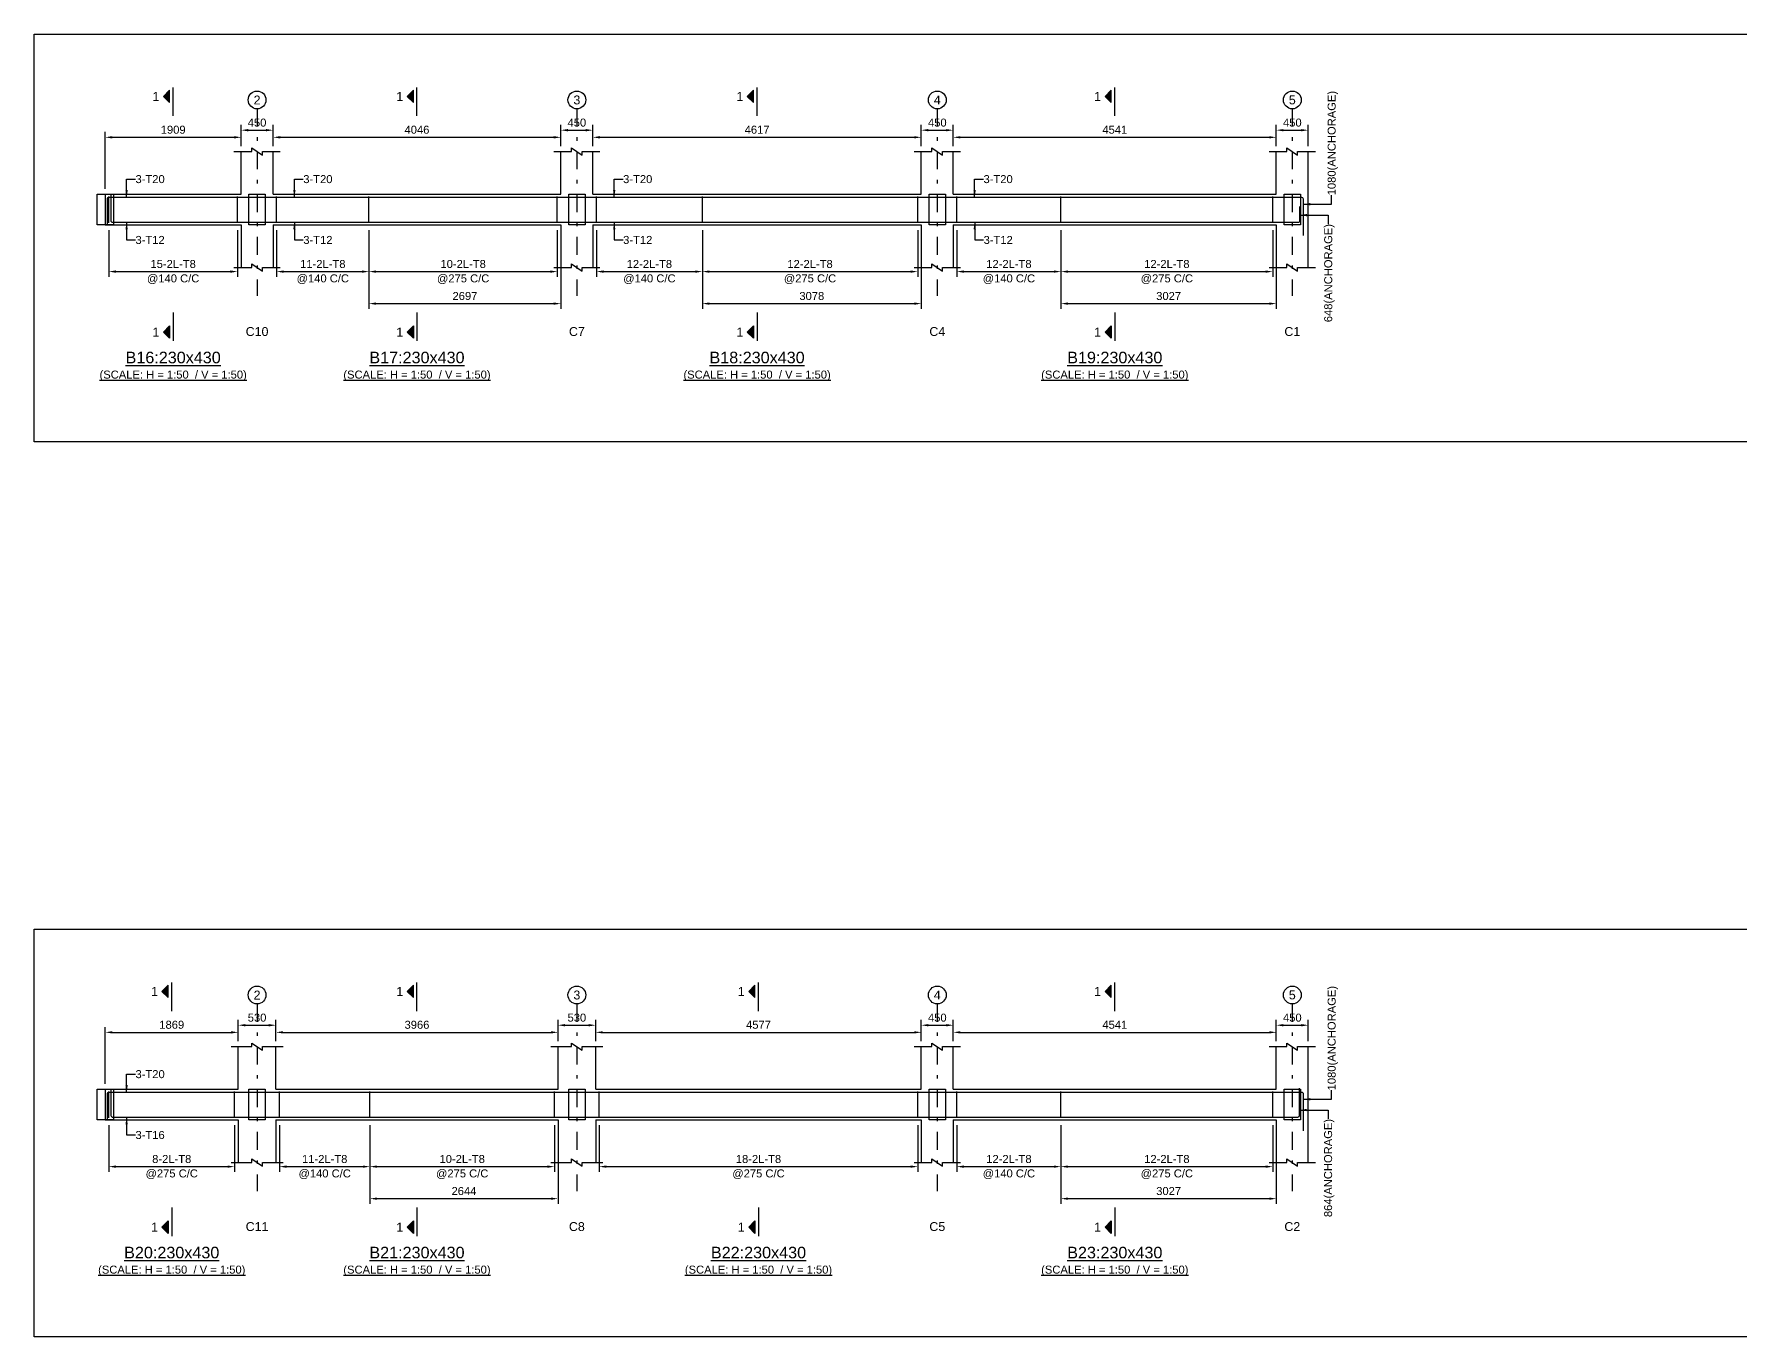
# Model space of a CAD drawing. Header units: inches. Extents: x -2000 to 93976, y -209440 to 3300.
# Drawn here: x -2000 to 45988, y -159120 to -122500 of the extents above; entities that cross this region are included whole.
import ezdxf
from ezdxf.enums import TextEntityAlignment as Align

# ---------------------------------------------------------------- set-up
doc = ezdxf.new("R2010")
doc.units = ezdxf.units.IN
doc.header["$LTSCALE"] = 1000
doc.header["$MEASUREMENT"] = 0
doc.linetypes.add('SCCenter', pattern=[1.2, 0.5, -0.3, 0.1, -0.3])
doc.linetypes.add('SCHidden', pattern=[0.2, 0.1, -0.1])
for name, color, linetype in [('Concrete Line', 2, 'Continuous'), ('Cut Line', 31, 'Continuous'), ('Dimension', 31, 'Continuous'), ('Grid', 8, 'Continuous'), ('Labels', 4, 'Continuous'), ('Labels_Support', 4, 'Continuous'), ('Link', 225, 'Continuous'), ('Reinforcement', 4, 'Continuous'), ('Schedule Border', 60, 'Continuous'), ('Section Mark', 5, 'Continuous'), ('Solid', 25, 'Continuous'), ('Text', 31, 'Continuous'), ('Text_Scale', 31, 'Continuous')]:
    doc.layers.add(name, color=color, linetype=linetype)
doc.styles.add('SC-SansSerif', font='SansSerif')
doc.styles.get("Standard").update_dxf_attribs({"font": 'txt.shx'})
doc.dimstyles.new('SCBBSDimStyl', dxfattribs={"dimtxt": 225, "dimasz": 200, "dimexe": 150, "dimexo": 150, "dimgap": 100, "dimtad": 1, "dimtoh": 1, "dimdec": 0, "dimzin": 0, "dimdsep": 46, "dimtxsty": 'SC-SansSerif', "dimcen": 0.09, "dimclrd": 8, "dimclre": 8, "dimclrt": 31, "dimadec": 0, "dimazin": 0, "dimtfac": 1, "dimtdec": 0, "dimtix": 1, "dimtofl": 0, "dimtmove": 0, "dimatfit": 3, "dimfxl": 1, "dimtolj": 1, "dimtzin": 0, "dimarcsym": 0})
doc.dimstyles.get("Standard").update_dxf_attribs({"dimtxt": 0.18, "dimasz": 200, "dimexe": 0.18, "dimexo": 0.0625, "dimgap": 0.09, "dimtad": 0, "dimtih": 1, "dimtoh": 1, "dimdec": 4, "dimzin": 0, "dimdsep": 46, "dimtxsty": 'Standard', "dimcen": 0.09, "dimadec": 0, "dimazin": 0, "dimtfac": 1, "dimtdec": 4, "dimtofl": 0, "dimtmove": 0, "dimatfit": 3, "dimfxl": 1, "dimtolj": 1, "dimtzin": 0, "dimarcsym": 0})

# ---------------------------------------------------------------- blocks, each defined once
blk = doc.blocks.new('*D95')
at = {"color": 8, "linetype": 'ByBlock', "lineweight": -2}
for p, q in [((100, -128010), (100, -129325)), ((3718, -128010), (3718, -129325)), ((300, -129175), (3518, -129175))]:
    blk.add_line(p, q, dxfattribs=at)
at = {"color": 8}
for points in [[(100, -129175), (300, -129142), (300, -129208)], [(3718, -129175), (3518, -129208), (3518, -129142)]]:
    blk.add_solid(points, dxfattribs=at)
at = {"layer": 'DEFPOINTS', "color": 31}
for p in [(100, -127860), (3718, -127860), (100, -129175)]:
    blk.add_point(p, dxfattribs=at)
at = {"color": 31, "char_height": 225, "attachment_point": 5, "style": 'SC-SansSerif'}
for s, insert in [('\\A1;15-2L-T8', (1909, -128962)), ('\\A1;@140 C/C', (1909, -129388))]:
    blk.add_mtext(s, dxfattribs=dict(at, insert=insert))
blk = doc.blocks.new('*D96')
at = {"color": 8, "linetype": 'ByBlock', "lineweight": -2}
for p, q in [((4818, -128010), (4818, -129325)), ((7415, -128010), (7415, -129325)), ((5018, -129175), (7215, -129175))]:
    blk.add_line(p, q, dxfattribs=at)
at = {"color": 8}
for points in [[(4818, -129175), (5018, -129142), (5018, -129208)], [(7415, -129175), (7215, -129208), (7215, -129142)]]:
    blk.add_solid(points, dxfattribs=at)
at = {"layer": 'DEFPOINTS', "color": 31}
for p in [(4818, -127860), (7415, -127860), (4818, -129175)]:
    blk.add_point(p, dxfattribs=at)
at = {"color": 31, "char_height": 225, "attachment_point": 5, "style": 'SC-SansSerif'}
for s, insert in [('\\A1;11-2L-T8', (6117, -128962)), ('\\A1;@140 C/C', (6117, -129388))]:
    blk.add_mtext(s, dxfattribs=dict(at, insert=insert))
blk = doc.blocks.new('*D97')
at = {"color": 8, "linetype": 'ByBlock', "lineweight": -2}
for p, q in [((7415, -128010), (7415, -129325)), ((12710, -128010), (12710, -129325)), ((7615, -129175), (12510, -129175))]:
    blk.add_line(p, q, dxfattribs=at)
at = {"color": 8}
for points in [[(7415, -129175), (7615, -129142), (7615, -129208)], [(12710, -129175), (12510, -129208), (12510, -129142)]]:
    blk.add_solid(points, dxfattribs=at)
at = {"layer": 'DEFPOINTS', "color": 31}
for p in [(7415, -127860), (12710, -127860), (7415, -129175)]:
    blk.add_point(p, dxfattribs=at)
at = {"color": 31, "char_height": 225, "attachment_point": 5, "style": 'SC-SansSerif'}
for s, insert in [('\\A1;10-2L-T8', (10063, -128962)), ('\\A1;@275 C/C', (10063, -129388))]:
    blk.add_mtext(s, dxfattribs=dict(at, insert=insert))
blk = doc.blocks.new('*D98')
at = {"color": 8, "linetype": 'ByBlock', "lineweight": -2}
for p, q in [((7415, -128010), (7415, -130225)), ((12810, -128010), (12810, -130225)), ((7615, -130075), (12610, -130075))]:
    blk.add_line(p, q, dxfattribs=at)
at = {"color": 8}
for points in [[(7415, -130075), (7615, -130042), (7615, -130108)], [(12810, -130075), (12610, -130108), (12610, -130042)]]:
    blk.add_solid(points, dxfattribs=at)
at = {"layer": 'DEFPOINTS', "color": 31}
for p in [(7415, -127860), (12810, -127860), (7415, -130075)]:
    blk.add_point(p, dxfattribs=at)
at = {"color": 31, "insert": (10113, -129862), "char_height": 225, "attachment_point": 5, "style": 'SC-SansSerif'}
blk.add_mtext('\\A1;2697', dxfattribs=at)
blk = doc.blocks.new('*D99')
at = {"color": 8, "linetype": 'ByBlock', "lineweight": -2}
for p, q in [((13810, -128010), (13810, -129325)), ((16788, -128010), (16788, -129325)), ((14010, -129175), (16588, -129175))]:
    blk.add_line(p, q, dxfattribs=at)
at = {"color": 8}
for points in [[(13810, -129175), (14010, -129142), (14010, -129208)], [(16788, -129175), (16588, -129208), (16588, -129142)]]:
    blk.add_solid(points, dxfattribs=at)
at = {"layer": 'DEFPOINTS', "color": 31}
for p in [(13810, -127860), (16788, -127860), (13810, -129175)]:
    blk.add_point(p, dxfattribs=at)
at = {"color": 31, "char_height": 225, "attachment_point": 5, "style": 'SC-SansSerif'}
for s, insert in [('\\A1;12-2L-T8', (15299, -128962)), ('\\A1;@140 C/C', (15299, -129388))]:
    blk.add_mtext(s, dxfattribs=dict(at, insert=insert))
blk = doc.blocks.new('*D100')
at = {"color": 8, "linetype": 'ByBlock', "lineweight": -2}
for p, q in [((16788, -128010), (16788, -129325)), ((22844, -128010), (22844, -129325)), ((16988, -129175), (22644, -129175))]:
    blk.add_line(p, q, dxfattribs=at)
at = {"color": 8}
for points in [[(16788, -129175), (16988, -129142), (16988, -129208)], [(22844, -129175), (22644, -129208), (22644, -129142)]]:
    blk.add_solid(points, dxfattribs=at)
at = {"layer": 'DEFPOINTS', "color": 31}
for p in [(16788, -127860), (22844, -127860), (16788, -129175)]:
    blk.add_point(p, dxfattribs=at)
at = {"color": 31, "char_height": 225, "attachment_point": 5, "style": 'SC-SansSerif'}
for s, insert in [('\\A1;12-2L-T8', (19816, -128962)), ('\\A1;@275 C/C', (19816, -129388))]:
    blk.add_mtext(s, dxfattribs=dict(at, insert=insert))
blk = doc.blocks.new('*D101')
at = {"color": 8, "linetype": 'ByBlock', "lineweight": -2}
for p, q in [((16788, -128010), (16788, -130225)), ((22944, -128010), (22944, -130225)), ((16988, -130075), (22744, -130075))]:
    blk.add_line(p, q, dxfattribs=at)
at = {"color": 8}
for points in [[(16788, -130075), (16988, -130042), (16988, -130108)], [(22944, -130075), (22744, -130108), (22744, -130042)]]:
    blk.add_solid(points, dxfattribs=at)
at = {"layer": 'DEFPOINTS', "color": 31}
for p in [(16788, -127860), (22944, -127860), (16788, -130075)]:
    blk.add_point(p, dxfattribs=at)
at = {"color": 31, "insert": (19866, -129862), "char_height": 225, "attachment_point": 5, "style": 'SC-SansSerif'}
blk.add_mtext('\\A1;3078', dxfattribs=at)
blk = doc.blocks.new('*D102')
at = {"color": 8, "linetype": 'ByBlock', "lineweight": -2}
for p, q in [((23944, -128010), (23944, -129325)), ((26871, -128010), (26871, -129325)), ((24144, -129175), (26671, -129175))]:
    blk.add_line(p, q, dxfattribs=at)
at = {"color": 8}
for points in [[(23944, -129175), (24144, -129142), (24144, -129208)], [(26871, -129175), (26671, -129208), (26671, -129142)]]:
    blk.add_solid(points, dxfattribs=at)
at = {"layer": 'DEFPOINTS', "color": 31}
for p in [(23944, -127860), (26871, -127860), (23944, -129175)]:
    blk.add_point(p, dxfattribs=at)
at = {"color": 31, "char_height": 225, "attachment_point": 5, "style": 'SC-SansSerif'}
for s, insert in [('\\A1;12-2L-T8', (25408, -128962)), ('\\A1;@140 C/C', (25408, -129388))]:
    blk.add_mtext(s, dxfattribs=dict(at, insert=insert))
blk = doc.blocks.new('*D103')
at = {"color": 8, "linetype": 'ByBlock', "lineweight": -2}
for p, q in [((26871, -128010), (26871, -129325)), ((32826, -128010), (32826, -129325)), ((27071, -129175), (32626, -129175))]:
    blk.add_line(p, q, dxfattribs=at)
at = {"color": 8}
for points in [[(26871, -129175), (27071, -129142), (27071, -129208)], [(32826, -129175), (32626, -129208), (32626, -129142)]]:
    blk.add_solid(points, dxfattribs=at)
at = {"layer": 'DEFPOINTS', "color": 31}
for p in [(26871, -127860), (32826, -127860), (26871, -129175)]:
    blk.add_point(p, dxfattribs=at)
at = {"color": 31, "char_height": 225, "attachment_point": 5, "style": 'SC-SansSerif'}
for s, insert in [('\\A1;12-2L-T8', (29849, -128962)), ('\\A1;@275 C/C', (29849, -129388))]:
    blk.add_mtext(s, dxfattribs=dict(at, insert=insert))
blk = doc.blocks.new('*D104')
at = {"color": 8, "linetype": 'ByBlock', "lineweight": -2}
for p, q in [((26871, -128010), (26871, -130225)), ((32926, -128010), (32926, -130225)), ((27071, -130075), (32726, -130075))]:
    blk.add_line(p, q, dxfattribs=at)
at = {"color": 8}
for points in [[(26871, -130075), (27071, -130042), (27071, -130108)], [(32926, -130075), (32726, -130108), (32726, -130042)]]:
    blk.add_solid(points, dxfattribs=at)
at = {"layer": 'DEFPOINTS', "color": 31}
for p in [(26871, -127860), (32926, -127860), (26871, -130075)]:
    blk.add_point(p, dxfattribs=at)
at = {"color": 31, "insert": (29899, -129862), "char_height": 225, "attachment_point": 5, "style": 'SC-SansSerif'}
blk.add_mtext('\\A1;3027', dxfattribs=at)
blk = doc.blocks.new('*D113')
at = {"color": 8, "linetype": 'ByBlock', "lineweight": -2}
for p, q in [((0, -126850), (0, -125250)), ((200, -125400), (3618, -125400)), ((3818, -125650), (3818, -125250))]:
    blk.add_line(p, q, dxfattribs=at)
at = {"color": 8}
for points in [[(0, -125400), (200, -125367), (200, -125433)], [(3818, -125400), (3618, -125433), (3618, -125367)]]:
    blk.add_solid(points, dxfattribs=at)
at = {"layer": 'DEFPOINTS', "color": 31}
for p in [(0, -125400), (3818, -125800), (0, -127000)]:
    blk.add_point(p, dxfattribs=at)
at = {"color": 31, "insert": (1909, -125188), "char_height": 225, "attachment_point": 5, "style": 'SC-SansSerif'}
blk.add_mtext('\\A1;1909', dxfattribs=at)
blk = doc.blocks.new('*D114')
at = {"color": 8, "linetype": 'ByBlock', "lineweight": -2}
for p, q in [((4718, -125650), (4718, -125250)), ((4918, -125400), (12610, -125400)), ((12810, -125650), (12810, -125250))]:
    blk.add_line(p, q, dxfattribs=at)
at = {"color": 8}
for points in [[(4718, -125400), (4918, -125367), (4918, -125433)], [(12810, -125400), (12610, -125433), (12610, -125367)]]:
    blk.add_solid(points, dxfattribs=at)
at = {"layer": 'DEFPOINTS', "color": 31}
for p in [(4718, -125400), (4718, -125800), (12810, -125800)]:
    blk.add_point(p, dxfattribs=at)
at = {"color": 31, "insert": (8764, -125188), "char_height": 225, "attachment_point": 5, "style": 'SC-SansSerif'}
blk.add_mtext('\\A1;4046', dxfattribs=at)
blk = doc.blocks.new('*D115')
at = {"color": 8, "linetype": 'ByBlock', "lineweight": -2}
for p, q in [((13710, -125650), (13710, -125250)), ((13910, -125400), (22744, -125400)), ((22944, -125650), (22944, -125250))]:
    blk.add_line(p, q, dxfattribs=at)
at = {"color": 8}
for points in [[(13710, -125400), (13910, -125367), (13910, -125433)], [(22944, -125400), (22744, -125433), (22744, -125367)]]:
    blk.add_solid(points, dxfattribs=at)
at = {"layer": 'DEFPOINTS', "color": 31}
for p in [(13710, -125400), (13710, -125800), (22944, -125800)]:
    blk.add_point(p, dxfattribs=at)
at = {"color": 31, "insert": (18327, -125188), "char_height": 225, "attachment_point": 5, "style": 'SC-SansSerif'}
blk.add_mtext('\\A1;4617', dxfattribs=at)
blk = doc.blocks.new('*D116')
at = {"color": 8, "linetype": 'ByBlock', "lineweight": -2}
for p, q in [((23844, -125650), (23844, -125250)), ((24044, -125400), (32726, -125400)), ((32926, -125650), (32926, -125250))]:
    blk.add_line(p, q, dxfattribs=at)
at = {"color": 8}
for points in [[(23844, -125400), (24044, -125367), (24044, -125433)], [(32926, -125400), (32726, -125433), (32726, -125367)]]:
    blk.add_solid(points, dxfattribs=at)
at = {"layer": 'DEFPOINTS', "color": 31}
for p in [(23844, -125400), (23844, -125800), (32926, -125800)]:
    blk.add_point(p, dxfattribs=at)
at = {"color": 31, "insert": (28385, -125188), "char_height": 225, "attachment_point": 5, "style": 'SC-SansSerif'}
blk.add_mtext('\\A1;4541', dxfattribs=at)
blk = doc.blocks.new('*D117')
at = {"color": 8, "linetype": 'ByBlock', "lineweight": -2}
for p, q in [((3818, -125650), (3818, -125050)), ((4018, -125200), (4518, -125200)), ((4718, -125650), (4718, -125050))]:
    blk.add_line(p, q, dxfattribs=at)
at = {"color": 8}
for points in [[(3818, -125200), (4018, -125167), (4018, -125233)], [(4718, -125200), (4518, -125233), (4518, -125167)]]:
    blk.add_solid(points, dxfattribs=at)
at = {"layer": 'DEFPOINTS', "color": 31}
for p in [(3818, -125200), (3818, -125800), (4718, -125800)]:
    blk.add_point(p, dxfattribs=at)
at = {"color": 31, "insert": (4268, -124988), "char_height": 225, "attachment_point": 5, "style": 'SC-SansSerif'}
blk.add_mtext('\\A1;450', dxfattribs=at)
blk = doc.blocks.new('*D118')
at = {"color": 8, "linetype": 'ByBlock', "lineweight": -2}
for p, q in [((12810, -125650), (12810, -125050)), ((13010, -125200), (13510, -125200)), ((13710, -125650), (13710, -125050))]:
    blk.add_line(p, q, dxfattribs=at)
at = {"color": 8}
for points in [[(12810, -125200), (13010, -125167), (13010, -125233)], [(13710, -125200), (13510, -125233), (13510, -125167)]]:
    blk.add_solid(points, dxfattribs=at)
at = {"layer": 'DEFPOINTS', "color": 31}
for p in [(12810, -125200), (12810, -125800), (13710, -125800)]:
    blk.add_point(p, dxfattribs=at)
at = {"color": 31, "insert": (13260, -124988), "char_height": 225, "attachment_point": 5, "style": 'SC-SansSerif'}
blk.add_mtext('\\A1;450', dxfattribs=at)
blk = doc.blocks.new('*D119')
at = {"color": 8, "linetype": 'ByBlock', "lineweight": -2}
for p, q in [((22944, -125650), (22944, -125050)), ((23144, -125200), (23644, -125200)), ((23844, -125650), (23844, -125050))]:
    blk.add_line(p, q, dxfattribs=at)
at = {"color": 8}
for points in [[(22944, -125200), (23144, -125167), (23144, -125233)], [(23844, -125200), (23644, -125233), (23644, -125167)]]:
    blk.add_solid(points, dxfattribs=at)
at = {"layer": 'DEFPOINTS', "color": 31}
for p in [(22944, -125200), (22944, -125800), (23844, -125800)]:
    blk.add_point(p, dxfattribs=at)
at = {"color": 31, "insert": (23394, -124988), "char_height": 225, "attachment_point": 5, "style": 'SC-SansSerif'}
blk.add_mtext('\\A1;450', dxfattribs=at)
blk = doc.blocks.new('*D120')
at = {"color": 8, "linetype": 'ByBlock', "lineweight": -2}
for p, q in [((32926, -125650), (32926, -125050)), ((33126, -125200), (33626, -125200)), ((33826, -125650), (33826, -125050))]:
    blk.add_line(p, q, dxfattribs=at)
at = {"color": 8}
for points in [[(32926, -125200), (33126, -125167), (33126, -125233)], [(33826, -125200), (33626, -125233), (33626, -125167)]]:
    blk.add_solid(points, dxfattribs=at)
at = {"layer": 'DEFPOINTS', "color": 31}
for p in [(32926, -125200), (32926, -125800), (33826, -125800)]:
    blk.add_point(p, dxfattribs=at)
at = {"color": 31, "insert": (33376, -124988), "char_height": 225, "attachment_point": 5, "style": 'SC-SansSerif'}
blk.add_mtext('\\A1;450', dxfattribs=at)
blk = doc.blocks.new('*D121')
at = {"color": 8, "linetype": 'ByBlock', "lineweight": -2}
for p, q in [((100, -153170), (100, -154485)), ((3638, -153170), (3638, -154485)), ((300, -154335), (3438, -154335))]:
    blk.add_line(p, q, dxfattribs=at)
at = {"color": 8}
for points in [[(100, -154335), (300, -154302), (300, -154368)], [(3638, -154335), (3438, -154368), (3438, -154302)]]:
    blk.add_solid(points, dxfattribs=at)
at = {"layer": 'DEFPOINTS', "color": 31}
for p in [(100, -153020), (3638, -153020), (100, -154335)]:
    blk.add_point(p, dxfattribs=at)
at = {"color": 31, "char_height": 225, "attachment_point": 5, "style": 'SC-SansSerif'}
for s, insert in [('\\A1;8-2L-T8', (1869, -154122)), ('\\A1;@275 C/C', (1869, -154548))]:
    blk.add_mtext(s, dxfattribs=dict(at, insert=insert))
blk = doc.blocks.new('*D122')
at = {"color": 8, "linetype": 'ByBlock', "lineweight": -2}
for p, q in [((4898, -153170), (4898, -154485)), ((7442, -153170), (7442, -154485)), ((5098, -154335), (7242, -154335))]:
    blk.add_line(p, q, dxfattribs=at)
at = {"color": 8}
for points in [[(4898, -154335), (5098, -154302), (5098, -154368)], [(7442, -154335), (7242, -154368), (7242, -154302)]]:
    blk.add_solid(points, dxfattribs=at)
at = {"layer": 'DEFPOINTS', "color": 31}
for p in [(4898, -153020), (7442, -153020), (4898, -154335)]:
    blk.add_point(p, dxfattribs=at)
at = {"color": 31, "char_height": 225, "attachment_point": 5, "style": 'SC-SansSerif'}
for s, insert in [('\\A1;11-2L-T8', (6170, -154122)), ('\\A1;@140 C/C', (6170, -154548))]:
    blk.add_mtext(s, dxfattribs=dict(at, insert=insert))
blk = doc.blocks.new('*D123')
at = {"color": 8, "linetype": 'ByBlock', "lineweight": -2}
for p, q in [((7442, -153170), (7442, -154485)), ((12630, -153170), (12630, -154485)), ((7642, -154335), (12430, -154335))]:
    blk.add_line(p, q, dxfattribs=at)
at = {"color": 8}
for points in [[(7442, -154335), (7642, -154302), (7642, -154368)], [(12630, -154335), (12430, -154368), (12430, -154302)]]:
    blk.add_solid(points, dxfattribs=at)
at = {"layer": 'DEFPOINTS', "color": 31}
for p in [(7442, -153020), (12630, -153020), (7442, -154335)]:
    blk.add_point(p, dxfattribs=at)
at = {"color": 31, "char_height": 225, "attachment_point": 5, "style": 'SC-SansSerif'}
for s, insert in [('\\A1;10-2L-T8', (10036, -154122)), ('\\A1;@275 C/C', (10036, -154548))]:
    blk.add_mtext(s, dxfattribs=dict(at, insert=insert))
blk = doc.blocks.new('*D124')
at = {"color": 8, "linetype": 'ByBlock', "lineweight": -2}
for p, q in [((7442, -153170), (7442, -155385)), ((12730, -153170), (12730, -155385)), ((7642, -155235), (12530, -155235))]:
    blk.add_line(p, q, dxfattribs=at)
at = {"color": 8}
for points in [[(7442, -155235), (7642, -155202), (7642, -155268)], [(12730, -155235), (12530, -155268), (12530, -155202)]]:
    blk.add_solid(points, dxfattribs=at)
at = {"layer": 'DEFPOINTS', "color": 31}
for p in [(7442, -153020), (12730, -153020), (7442, -155235)]:
    blk.add_point(p, dxfattribs=at)
at = {"color": 31, "insert": (10086, -155022), "char_height": 225, "attachment_point": 5, "style": 'SC-SansSerif'}
blk.add_mtext('\\A1;2644', dxfattribs=at)
blk = doc.blocks.new('*D125')
at = {"color": 8, "linetype": 'ByBlock', "lineweight": -2}
for p, q in [((13890, -153170), (13890, -154485)), ((22844, -153170), (22844, -154485)), ((14090, -154335), (22644, -154335))]:
    blk.add_line(p, q, dxfattribs=at)
at = {"color": 8}
for points in [[(13890, -154335), (14090, -154302), (14090, -154368)], [(22844, -154335), (22644, -154368), (22644, -154302)]]:
    blk.add_solid(points, dxfattribs=at)
at = {"layer": 'DEFPOINTS', "color": 31}
for p in [(13890, -153020), (22844, -153020), (13890, -154335)]:
    blk.add_point(p, dxfattribs=at)
at = {"color": 31, "char_height": 225, "attachment_point": 5, "style": 'SC-SansSerif'}
for s, insert in [('\\A1;18-2L-T8', (18367, -154122)), ('\\A1;@275 C/C', (18367, -154548))]:
    blk.add_mtext(s, dxfattribs=dict(at, insert=insert))
blk = doc.blocks.new('*D126')
at = {"color": 8, "linetype": 'ByBlock', "lineweight": -2}
for p, q in [((23944, -153170), (23944, -154485)), ((26871, -153170), (26871, -154485)), ((24144, -154335), (26671, -154335))]:
    blk.add_line(p, q, dxfattribs=at)
at = {"color": 8}
for points in [[(23944, -154335), (24144, -154302), (24144, -154368)], [(26871, -154335), (26671, -154368), (26671, -154302)]]:
    blk.add_solid(points, dxfattribs=at)
at = {"layer": 'DEFPOINTS', "color": 31}
for p in [(23944, -153020), (26871, -153020), (23944, -154335)]:
    blk.add_point(p, dxfattribs=at)
at = {"color": 31, "char_height": 225, "attachment_point": 5, "style": 'SC-SansSerif'}
for s, insert in [('\\A1;12-2L-T8', (25408, -154122)), ('\\A1;@140 C/C', (25408, -154548))]:
    blk.add_mtext(s, dxfattribs=dict(at, insert=insert))
blk = doc.blocks.new('*D127')
at = {"color": 8, "linetype": 'ByBlock', "lineweight": -2}
for p, q in [((26871, -153170), (26871, -154485)), ((32826, -153170), (32826, -154485)), ((27071, -154335), (32626, -154335))]:
    blk.add_line(p, q, dxfattribs=at)
at = {"color": 8}
for points in [[(26871, -154335), (27071, -154302), (27071, -154368)], [(32826, -154335), (32626, -154368), (32626, -154302)]]:
    blk.add_solid(points, dxfattribs=at)
at = {"layer": 'DEFPOINTS', "color": 31}
for p in [(26871, -153020), (32826, -153020), (26871, -154335)]:
    blk.add_point(p, dxfattribs=at)
at = {"color": 31, "char_height": 225, "attachment_point": 5, "style": 'SC-SansSerif'}
for s, insert in [('\\A1;12-2L-T8', (29849, -154122)), ('\\A1;@275 C/C', (29849, -154548))]:
    blk.add_mtext(s, dxfattribs=dict(at, insert=insert))
blk = doc.blocks.new('*D128')
at = {"color": 8, "linetype": 'ByBlock', "lineweight": -2}
for p, q in [((26871, -153170), (26871, -155385)), ((32926, -153170), (32926, -155385)), ((27071, -155235), (32726, -155235))]:
    blk.add_line(p, q, dxfattribs=at)
at = {"color": 8}
for points in [[(26871, -155235), (27071, -155202), (27071, -155268)], [(32926, -155235), (32726, -155268), (32726, -155202)]]:
    blk.add_solid(points, dxfattribs=at)
at = {"layer": 'DEFPOINTS', "color": 31}
for p in [(26871, -153020), (32926, -153020), (26871, -155235)]:
    blk.add_point(p, dxfattribs=at)
at = {"color": 31, "insert": (29899, -155022), "char_height": 225, "attachment_point": 5, "style": 'SC-SansSerif'}
blk.add_mtext('\\A1;3027', dxfattribs=at)
blk = doc.blocks.new('*D137')
at = {"color": 8, "linetype": 'ByBlock', "lineweight": -2}
for p, q in [((0, -152010), (0, -150410)), ((200, -150560), (3538, -150560)), ((3738, -150810), (3738, -150410))]:
    blk.add_line(p, q, dxfattribs=at)
at = {"color": 8}
for points in [[(0, -150560), (200, -150527), (200, -150593)], [(3738, -150560), (3538, -150593), (3538, -150527)]]:
    blk.add_solid(points, dxfattribs=at)
at = {"layer": 'DEFPOINTS', "color": 31}
for p in [(0, -150560), (3738, -150960), (0, -152160)]:
    blk.add_point(p, dxfattribs=at)
at = {"color": 31, "insert": (1869, -150348), "char_height": 225, "attachment_point": 5, "style": 'SC-SansSerif'}
blk.add_mtext('\\A1;1869', dxfattribs=at)
blk = doc.blocks.new('*D138')
at = {"color": 8, "linetype": 'ByBlock', "lineweight": -2}
for p, q in [((4798, -150810), (4798, -150410)), ((4998, -150560), (12530, -150560)), ((12730, -150810), (12730, -150410))]:
    blk.add_line(p, q, dxfattribs=at)
at = {"color": 8}
for points in [[(4798, -150560), (4998, -150527), (4998, -150593)], [(12730, -150560), (12530, -150593), (12530, -150527)]]:
    blk.add_solid(points, dxfattribs=at)
at = {"layer": 'DEFPOINTS', "color": 31}
for p in [(4798, -150560), (4798, -150960), (12730, -150960)]:
    blk.add_point(p, dxfattribs=at)
at = {"color": 31, "insert": (8764, -150348), "char_height": 225, "attachment_point": 5, "style": 'SC-SansSerif'}
blk.add_mtext('\\A1;3966', dxfattribs=at)
blk = doc.blocks.new('*D139')
at = {"color": 8, "linetype": 'ByBlock', "lineweight": -2}
for p, q in [((13790, -150810), (13790, -150410)), ((13990, -150560), (22744, -150560)), ((22944, -150810), (22944, -150410))]:
    blk.add_line(p, q, dxfattribs=at)
at = {"color": 8}
for points in [[(13790, -150560), (13990, -150527), (13990, -150593)], [(22944, -150560), (22744, -150593), (22744, -150527)]]:
    blk.add_solid(points, dxfattribs=at)
at = {"layer": 'DEFPOINTS', "color": 31}
for p in [(13790, -150560), (13790, -150960), (22944, -150960)]:
    blk.add_point(p, dxfattribs=at)
at = {"color": 31, "insert": (18367, -150348), "char_height": 225, "attachment_point": 5, "style": 'SC-SansSerif'}
blk.add_mtext('\\A1;4577', dxfattribs=at)
blk = doc.blocks.new('*D140')
at = {"color": 8, "linetype": 'ByBlock', "lineweight": -2}
for p, q in [((23844, -150810), (23844, -150410)), ((24044, -150560), (32726, -150560)), ((32926, -150810), (32926, -150410))]:
    blk.add_line(p, q, dxfattribs=at)
at = {"color": 8}
for points in [[(23844, -150560), (24044, -150527), (24044, -150593)], [(32926, -150560), (32726, -150593), (32726, -150527)]]:
    blk.add_solid(points, dxfattribs=at)
at = {"layer": 'DEFPOINTS', "color": 31}
for p in [(23844, -150560), (23844, -150960), (32926, -150960)]:
    blk.add_point(p, dxfattribs=at)
at = {"color": 31, "insert": (28385, -150348), "char_height": 225, "attachment_point": 5, "style": 'SC-SansSerif'}
blk.add_mtext('\\A1;4541', dxfattribs=at)
blk = doc.blocks.new('*D141')
at = {"color": 8, "linetype": 'ByBlock', "lineweight": -2}
for p, q in [((3738, -150810), (3738, -150210)), ((3938, -150360), (4598, -150360)), ((4798, -150810), (4798, -150210))]:
    blk.add_line(p, q, dxfattribs=at)
at = {"color": 8}
for points in [[(3738, -150360), (3938, -150327), (3938, -150393)], [(4798, -150360), (4598, -150393), (4598, -150327)]]:
    blk.add_solid(points, dxfattribs=at)
at = {"layer": 'DEFPOINTS', "color": 31}
for p in [(3738, -150360), (3738, -150960), (4798, -150960)]:
    blk.add_point(p, dxfattribs=at)
at = {"color": 31, "insert": (4268, -150148), "char_height": 225, "attachment_point": 5, "style": 'SC-SansSerif'}
blk.add_mtext('\\A1;530', dxfattribs=at)
blk = doc.blocks.new('*D142')
at = {"color": 8, "linetype": 'ByBlock', "lineweight": -2}
for p, q in [((12730, -150810), (12730, -150210)), ((12930, -150360), (13590, -150360)), ((13790, -150810), (13790, -150210))]:
    blk.add_line(p, q, dxfattribs=at)
at = {"color": 8}
for points in [[(12730, -150360), (12930, -150327), (12930, -150393)], [(13790, -150360), (13590, -150393), (13590, -150327)]]:
    blk.add_solid(points, dxfattribs=at)
at = {"layer": 'DEFPOINTS', "color": 31}
for p in [(12730, -150360), (12730, -150960), (13790, -150960)]:
    blk.add_point(p, dxfattribs=at)
at = {"color": 31, "insert": (13260, -150148), "char_height": 225, "attachment_point": 5, "style": 'SC-SansSerif'}
blk.add_mtext('\\A1;530', dxfattribs=at)
blk = doc.blocks.new('*D143')
at = {"color": 8, "linetype": 'ByBlock', "lineweight": -2}
for p, q in [((22944, -150810), (22944, -150210)), ((23144, -150360), (23644, -150360)), ((23844, -150810), (23844, -150210))]:
    blk.add_line(p, q, dxfattribs=at)
at = {"color": 8}
for points in [[(22944, -150360), (23144, -150327), (23144, -150393)], [(23844, -150360), (23644, -150393), (23644, -150327)]]:
    blk.add_solid(points, dxfattribs=at)
at = {"layer": 'DEFPOINTS', "color": 31}
for p in [(22944, -150360), (22944, -150960), (23844, -150960)]:
    blk.add_point(p, dxfattribs=at)
at = {"color": 31, "insert": (23394, -150148), "char_height": 225, "attachment_point": 5, "style": 'SC-SansSerif'}
blk.add_mtext('\\A1;450', dxfattribs=at)
blk = doc.blocks.new('*D144')
at = {"color": 8, "linetype": 'ByBlock', "lineweight": -2}
for p, q in [((32926, -150810), (32926, -150210)), ((33126, -150360), (33626, -150360)), ((33826, -150810), (33826, -150210))]:
    blk.add_line(p, q, dxfattribs=at)
at = {"color": 8}
for points in [[(32926, -150360), (33126, -150327), (33126, -150393)], [(33826, -150360), (33626, -150393), (33626, -150327)]]:
    blk.add_solid(points, dxfattribs=at)
at = {"layer": 'DEFPOINTS', "color": 31}
for p in [(32926, -150360), (32926, -150960), (33826, -150960)]:
    blk.add_point(p, dxfattribs=at)
at = {"color": 31, "insert": (33376, -150148), "char_height": 225, "attachment_point": 5, "style": 'SC-SansSerif'}
blk.add_mtext('\\A1;450', dxfattribs=at)

msp = doc.modelspace()

# ---------------------------------------------------------------- hatches: boundary and pattern name
at = {"layer": 'Solid'}
for points in [[(1809, -124075), (1634, -124250), (1809, -124425), (1809, -124075)], [(8664.5, -124075), (8489.5, -124250), (8664.5, -124425), (8664.5, -124075)], [(18227.5, -124075), (18052.5, -124250), (18227.5, -124425), (18227.5, -124075)], [(28285.5, -124075), (28110.5, -124250), (28285.5, -124425), (28285.5, -124075)], [(1809, -131050), (1634, -130875), (1809, -130700), (1809, -131050)], [(8664.5, -131050), (8489.5, -130875), (8664.5, -130700), (8664.5, -131050)], [(18227.5, -131050), (18052.5, -130875), (18227.5, -130700), (18227.5, -131050)], [(28285.5, -131050), (28110.5, -130875), (28285.5, -130700), (28285.5, -131050)], [(1769, -149235), (1594, -149410), (1769, -149585), (1769, -149235)], [(8664.5, -149235), (8489.5, -149410), (8664.5, -149585), (8664.5, -149235)], [(18267, -149235), (18092, -149410), (18267, -149585), (18267, -149235)], [(28285, -149235), (28110, -149410), (28285, -149585), (28285, -149235)], [(1769, -156210), (1594, -156035), (1769, -155860), (1769, -156210)], [(8664.5, -156210), (8489.5, -156035), (8664.5, -155860), (8664.5, -156210)], [(18267, -156210), (18092, -156035), (18267, -155860), (18267, -156210)], [(28285, -156210), (28110, -156035), (28285, -155860), (28285, -156210)]]:
    msp.add_hatch(color=256, dxfattribs=at).paths.add_polyline_path(points, flags=0)

# ---------------------------------------------------------------- linework, layer by layer
at = {"layer": 'Concrete Line'}
for p, q in [((3818, -127000), (3818, -125800)), ((4718, -127000), (4718, -125800)), ((12810, -127000), (12810, -125800)), ((13710, -127000), (13710, -125800)), ((22944, -127000), (22944, -125800)), ((23844, -127000), (23844, -125800)), ((32926, -127000), (32926, -125800)), ((33826, -129060), (33826, -125800)), ((0, -127000), (0, -127860)), ((3818, -127860), (3818, -129060)), ((4718, -127860), (4718, -129060)), ((12810, -127860), (12810, -129060)), ((13710, -127860), (13710, -129060)), ((22944, -127860), (22944, -129060)), ((23844, -127860), (23844, -129060)), ((32926, -127860), (32926, -129060)), ((3738, -152160), (3738, -150960)), ((4798, -152160), (4798, -150960)), ((12730, -152160), (12730, -150960)), ((13790, -152160), (13790, -150960)), ((22944, -152160), (22944, -150960)), ((23844, -152160), (23844, -150960)), ((32926, -152160), (32926, -150960)), ((33826, -154220), (33826, -150960)), ((0, -152160), (0, -153020)), ((3738, -153020), (3738, -154220)), ((4798, -153020), (4798, -154220)), ((12730, -153020), (12730, -154220)), ((13790, -153020), (13790, -154220)), ((22944, -153020), (22944, -154220)), ((23844, -153020), (23844, -154220)), ((32926, -153020), (32926, -154220))]:
    msp.add_line(p, q, dxfattribs=at)
for points in [[(-230, -127000), (230, -127000), (230, -127000), (230, -127860), (230, -127860), (-230, -127860), (-230, -127860), (-230, -127000)], [(4038, -127000), (4498, -127000), (4498, -127000), (4498, -127860), (4498, -127860), (4038, -127860), (4038, -127860), (4038, -127000)], [(13030, -127000), (13490, -127000), (13490, -127000), (13490, -127860), (13490, -127860), (13030, -127860), (13030, -127860), (13030, -127000)], [(23164, -127000), (23624, -127000), (23624, -127000), (23624, -127860), (23624, -127860), (23164, -127860), (23164, -127860), (23164, -127000)], [(33146, -127000), (33606, -127000), (33606, -127000), (33606, -127860), (33606, -127860), (33146, -127860), (33146, -127860), (33146, -127000)], [(-230, -152160), (230, -152160), (230, -152160), (230, -153020), (230, -153020), (-230, -153020), (-230, -153020), (-230, -152160)], [(4038, -152160), (4498, -152160), (4498, -152160), (4498, -153020), (4498, -153020), (4038, -153020), (4038, -153020), (4038, -152160)], [(13030, -152160), (13490, -152160), (13490, -152160), (13490, -153020), (13490, -153020), (13030, -153020), (13030, -153020), (13030, -152160)], [(23164, -152160), (23624, -152160), (23624, -152160), (23624, -153020), (23624, -153020), (23164, -153020), (23164, -153020), (23164, -152160)], [(33146, -152160), (33606, -152160), (33606, -152160), (33606, -153020), (33606, -153020), (33146, -153020), (33146, -153020), (33146, -152160)]]:
    msp.add_lwpolyline(points, close=True, dxfattribs=at)
for points in [[(0, -127000), (3818, -127000)], [(4718, -127000), (12810, -127000)], [(13710, -127000), (22944, -127000)], [(23844, -127000), (32926, -127000)], [(0, -127860), (3818, -127860)], [(4718, -127860), (12810, -127860)], [(13710, -127860), (22944, -127860)], [(23844, -127860), (32926, -127860)], [(0, -152160), (3738, -152160)], [(4798, -152160), (12730, -152160)], [(13790, -152160), (22944, -152160)], [(23844, -152160), (32926, -152160)], [(0, -153020), (3738, -153020)], [(4798, -153020), (12730, -153020)], [(13790, -153020), (22944, -153020)], [(23844, -153020), (32926, -153020)]]:
    msp.add_lwpolyline(points, dxfattribs=at)
at = {"layer": 'Concrete Line', "linetype": 'SCHidden'}
for points in [[(-230, -152160), (230, -152160), (230, -152160), (230, -153020), (230, -153020), (-230, -153020), (-230, -153020), (-230, -152160)], [(4038, -152160), (4498, -152160), (4498, -152160), (4498, -153020), (4498, -153020), (4038, -153020), (4038, -153020), (4038, -152160)], [(13030, -152160), (13490, -152160), (13490, -152160), (13490, -153020), (13490, -153020), (13030, -153020), (13030, -153020), (13030, -152160)], [(23164, -152160), (23624, -152160), (23624, -152160), (23624, -153020), (23624, -153020), (23164, -153020), (23164, -153020), (23164, -152160)], [(33146, -152160), (33606, -152160), (33606, -152160), (33606, -153020), (33606, -153020), (33146, -153020), (33146, -153020), (33146, -152160)]]:
    msp.add_lwpolyline(points, close=True, dxfattribs=at)
at = {"layer": 'Cut Line'}
for points in [[(3618, -125800), (4118, -125800), (4118, -125700), (4418, -125900), (4418, -125800), (4918, -125800)], [(12610, -125800), (13110, -125800), (13110, -125700), (13410, -125900), (13410, -125800), (13910, -125800)], [(22744, -125800), (23244, -125800), (23244, -125700), (23544, -125900), (23544, -125800), (24044, -125800)], [(32726, -125800), (33226, -125800), (33226, -125700), (33526, -125900), (33526, -125800), (34026, -125800)], [(3618, -129060), (4118, -129060), (4118, -128960), (4418, -129160), (4418, -129060), (4918, -129060)], [(12610, -129060), (13110, -129060), (13110, -128960), (13410, -129160), (13410, -129060), (13910, -129060)], [(22744, -129060), (23244, -129060), (23244, -128960), (23544, -129160), (23544, -129060), (24044, -129060)], [(32726, -129060), (33226, -129060), (33226, -128960), (33526, -129160), (33526, -129060), (34026, -129060)], [(3538, -150960), (4118, -150960), (4118, -150860), (4418, -151060), (4418, -150960), (4998, -150960)], [(12530, -150960), (13110, -150960), (13110, -150860), (13410, -151060), (13410, -150960), (13990, -150960)], [(22744, -150960), (23244, -150960), (23244, -150860), (23544, -151060), (23544, -150960), (24044, -150960)], [(32726, -150960), (33226, -150960), (33226, -150860), (33526, -151060), (33526, -150960), (34026, -150960)], [(3538, -154220), (4118, -154220), (4118, -154120), (4418, -154320), (4418, -154220), (4998, -154220)], [(12530, -154220), (13110, -154220), (13110, -154120), (13410, -154320), (13410, -154220), (13990, -154220)], [(22744, -154220), (23244, -154220), (23244, -154120), (23544, -154320), (23544, -154220), (24044, -154220)], [(32726, -154220), (33226, -154220), (33226, -154120), (33526, -154320), (33526, -154220), (34026, -154220)]]:
    msp.add_lwpolyline(points, dxfattribs=at)
at = {"layer": 'Grid', "linetype": 'SCCenter'}
for p, q in [((4268, -124600), (4268, -129860)), ((13260, -124600), (13260, -129860)), ((23394, -124600), (23394, -129860)), ((33376, -124600), (33376, -129860)), ((4268, -149760), (4268, -155020)), ((13260, -149760), (13260, -155020)), ((23394, -149760), (23394, -155020)), ((33376, -149760), (33376, -155020))]:
    msp.add_line(p, q, dxfattribs=at)
at = {"layer": 'Grid'}
for centre in [(4268, -124350), (13260, -124350), (23394, -124350), (33376, -124350), (4268, -149510), (13260, -149510), (23394, -149510), (33376, -149510)]:
    msp.add_circle(centre, 250, dxfattribs=at)
at = {"layer": 'Link'}
for p, q in [((100, -127800), (100, -127060)), ((3718, -127800), (3718, -127060)), ((4818, -127800), (4818, -127060)), ((7415.3, -127800), (7415.3, -127060)), ((12710, -127800), (12710, -127060)), ((13810, -127800), (13810, -127060)), ((16788, -127800), (16788, -127060)), ((22844, -127800), (22844, -127060)), ((23944, -127800), (23944, -127060)), ((26871.3, -127800), (26871.3, -127060)), ((32826, -127800), (32826, -127060)), ((100, -152960), (100, -152220)), ((3638, -152960), (3638, -152220)), ((4898, -152960), (4898, -152220)), ((7442, -152960), (7442, -152220)), ((12630, -152960), (12630, -152220)), ((13890, -152960), (13890, -152220)), ((22844, -152960), (22844, -152220)), ((23944, -152960), (23944, -152220)), ((26871.3, -152960), (26871.3, -152220)), ((32826, -152960), (32826, -152220))]:
    msp.add_line(p, q, dxfattribs=at)
at = {"layer": 'Reinforcement'}
for points in [[(60, -127830), (60, -127130, -0.4142136), (110, -127080), (33631, -127080, -0.4142135), (33681, -127130), (33681, -128164)], [(156, -127030), (156, -127738, 0.4142136), (206, -127788), (33538.3, -127788, 0.4142138), (33588.3, -127738), (33588.3, -127344)], [(60, -152990), (60, -152290, -0.4142136), (110, -152240), (33631, -152240, -0.4142138), (33681, -152290), (33681, -153324)], [(160, -152190), (160, -152894, 0.4142136), (210, -152944), (33532.5, -152944, 0.4142135), (33582.5, -152894), (33582.5, -152128)]]:
    msp.add_lwpolyline(points, format="xyb", dxfattribs=at)
at = {"layer": 'Schedule Border'}
for points in [[(-2000, -122500), (93525, -122500), (93525, -133960), (-2000, -133960)], [(-2000, -147660), (93525, -147660), (93525, -159120), (-2000, -159120)]]:
    msp.add_lwpolyline(points, close=True, dxfattribs=at)
at = {"layer": 'Section Mark'}
for points in [[(1809, -124075), (1634, -124250), (1809, -124425), (1809, -124075)], [(1909, -124800), (1909, -124000)], [(8664.5, -124075), (8489.5, -124250), (8664.5, -124425), (8664.5, -124075)], [(8764.5, -124800), (8764.5, -124000)], [(18227.5, -124075), (18052.5, -124250), (18227.5, -124425), (18227.5, -124075)], [(18327.5, -124800), (18327.5, -124000)], [(28285.5, -124075), (28110.5, -124250), (28285.5, -124425), (28285.5, -124075)], [(28385.5, -124800), (28385.5, -124000)], [(1909, -130325), (1909, -131125)], [(8764.5, -130325), (8764.5, -131125)], [(18327.5, -130325), (18327.5, -131125)], [(28385.5, -130325), (28385.5, -131125)], [(1809, -131050), (1634, -130875), (1809, -130700), (1809, -131050)], [(8664.5, -131050), (8489.5, -130875), (8664.5, -130700), (8664.5, -131050)], [(18227.5, -131050), (18052.5, -130875), (18227.5, -130700), (18227.5, -131050)], [(28285.5, -131050), (28110.5, -130875), (28285.5, -130700), (28285.5, -131050)], [(1769, -149235), (1594, -149410), (1769, -149585), (1769, -149235)], [(1869, -149960), (1869, -149160)], [(8664.5, -149235), (8489.5, -149410), (8664.5, -149585), (8664.5, -149235)], [(8764.5, -149960), (8764.5, -149160)], [(18267, -149235), (18092, -149410), (18267, -149585), (18267, -149235)], [(18367, -149960), (18367, -149160)], [(28285, -149235), (28110, -149410), (28285, -149585), (28285, -149235)], [(28385, -149960), (28385, -149160)], [(1769, -156210), (1594, -156035), (1769, -155860), (1769, -156210)], [(1869, -155485), (1869, -156285)], [(8664.5, -156210), (8489.5, -156035), (8664.5, -155860), (8664.5, -156210)], [(8764.5, -155485), (8764.5, -156285)], [(18267, -156210), (18092, -156035), (18267, -155860), (18267, -156210)], [(18367, -155485), (18367, -156285)], [(28285, -156210), (28110, -156035), (28285, -155860), (28285, -156210)], [(28385, -155485), (28385, -156285)]]:
    msp.add_lwpolyline(points, dxfattribs=at)

# ---------------------------------------------------------------- texts
at = {"layer": 'Grid', "style": 'SC-SansSerif'}
for s, p in [('2', (4268, -124350)), ('3', (13260, -124350)), ('4', (23394, -124350)), ('5', (33376, -124350)), ('2', (4268, -149510)), ('3', (13260, -149510)), ('4', (23394, -149510)), ('5', (33376, -149510))]:
    msp.add_text(s, height=250, dxfattribs=at).set_placement(p, align=Align.MIDDLE)
at = {"layer": 'Labels', "style": 'SC-SansSerif'}
for s, p in [('%%uB16:230x430', (1909, -131850)), ('%%uB17:230x430', (8764, -131850)), ('%%uB18:230x430', (18327, -131850)), ('%%uB19:230x430', (28385, -131850)), ('%%uB20:230x430', (1869, -157010)), ('%%uB21:230x430', (8764, -157010)), ('%%uB22:230x430', (18367, -157010)), ('%%uB23:230x430', (28385, -157010))]:
    msp.add_text(s, height=325, dxfattribs=at).set_placement(p, align=Align.BOTTOM_CENTER)
at = {"layer": 'Labels_Support', "style": 'SC-SansSerif'}
for s, p in [('C10', (4268, -131060)), ('C7', (13260, -131060)), ('C4', (23394, -131060)), ('C1', (33376, -131060)), ('C11', (4268, -156220)), ('C8', (13260, -156220)), ('C5', (23394, -156220)), ('C2', (33376, -156220))]:
    msp.add_text(s, height=250, dxfattribs=at).set_placement(p, align=Align.BOTTOM_CENTER)
at = {"layer": 'Section Mark', "style": 'SC-SansSerif'}
for p in [(1521.5, -124250), (8377, -124250), (17940, -124250), (27998, -124250), (1521.5, -130875), (8377, -130875), (17940, -130875), (27998, -130875), (1481.5, -149410), (8377, -149410), (17979.5, -149410), (27997.5, -149410), (1481.5, -156035), (8377, -156035), (17979.5, -156035), (27997.5, -156035)]:
    msp.add_text('1', height=250, dxfattribs=at).set_placement(p, align=Align.MIDDLE_RIGHT)
at = {"layer": 'Text', "style": 'SC-SansSerif'}
for p in [(34482, -127030), (34482, -152190)]:
    msp.add_text('1080(ANCHORAGE)', height=225, rotation=90, dxfattribs=at).set_placement(p, align=Align.MIDDLE_LEFT)
for s, p in [('3-T20', (850, -126575)), ('3-T20', (5568, -126575)), ('3-T20', (14560, -126575)), ('3-T20', (24693.5, -126575)), ('3-T12', (850, -128285)), ('3-T12', (5568, -128285)), ('3-T12', (14561, -128285)), ('3-T12', (24696, -128285)), ('3-T20', (850, -151735)), ('3-T16', (850, -153445))]:
    msp.add_text(s, height=225, dxfattribs=at).set_placement(p, align=Align.MIDDLE_LEFT)
for s, p in [('648(ANCHORAGE)', (34386, -127838)), ('864(ANCHORAGE)', (34382, -152994))]:
    msp.add_text(s, height=225, rotation=90, dxfattribs=at).set_placement(p, align=Align.MIDDLE_RIGHT)
at = {"layer": 'Text_Scale', "style": 'SC-SansSerif'}
for p in [(1909, -132250), (8764, -132250), (18327, -132250), (28385, -132250), (1869, -157410), (8764, -157410), (18367, -157410), (28385, -157410)]:
    msp.add_text('%%u(SCALE: H = 1:50  / V = 1:50)', height=225, dxfattribs=at).set_placement(p, align=Align.BOTTOM_CENTER)

# ---------------------------------------------------------------- dimensions: what is measured, and where the dimension line sits
at = {"layer": 'Dimension'}
for base, p1, p2, text, picture, middle in [((3818, -125400), (0, -127000), (3818, -125800), '1909', '*D113', (1909, -125400)), ((4718, -125200), (3818, -125800), (4718, -125800), '450', '*D117', (4268, -125200)), ((12810, -125400), (4718, -125800), (12810, -125800), '4046', '*D114', (8764, -125400)), ((13710, -125200), (12810, -125800), (13710, -125800), '450', '*D118', (13260, -125200)), ((22944, -125400), (13710, -125800), (22944, -125800), '4617', '*D115', (18327, -125400)), ((23844, -125200), (22944, -125800), (23844, -125800), '450', '*D119', (23394, -125200)), ((32926, -125400), (23844, -125800), (32926, -125800), '4541', '*D116', (28385, -125400)), ((33826, -125200), (32926, -125800), (33826, -125800), '450', '*D120', (33376, -125200)), ((3718, -129175), (100, -127860), (3718, -127860), '15-2L-T8\\X@140 C/C', '*D95', (1909, -129175)), ((7415.3, -129175), (4818, -127860), (7415.3, -127860), '11-2L-T8\\X@140 C/C', '*D96', (6116.7, -129175)), ((12710, -129175), (7415.3, -127860), (12710, -127860), '10-2L-T8\\X@275 C/C', '*D97', (10062.7, -129175)), ((12810, -130075), (7415.3, -127860), (12810, -127860), '2697', '*D98', (10112.7, -130075)), ((16788, -129175), (13810, -127860), (16788, -127860), '12-2L-T8\\X@140 C/C', '*D99', (15299, -129175)), ((22844, -129175), (16788, -127860), (22844, -127860), '12-2L-T8\\X@275 C/C', '*D100', (19816, -129175)), ((22944, -130075), (16788, -127860), (22944, -127860), '3078', '*D101', (19866, -130075)), ((26871.3, -129175), (23944, -127860), (26871.3, -127860), '12-2L-T8\\X@140 C/C', '*D102', (25407.7, -129175)), ((32826, -129175), (26871.3, -127860), (32826, -127860), '12-2L-T8\\X@275 C/C', '*D103', (29848.7, -129175)), ((32926, -130075), (26871.3, -127860), (32926, -127860), '3027', '*D104', (29898.7, -130075)), ((3738, -150560), (0, -152160), (3738, -150960), '1869', '*D137', (1869, -150560)), ((4798, -150360), (3738, -150960), (4798, -150960), '530', '*D141', (4268, -150360)), ((12730, -150560), (4798, -150960), (12730, -150960), '3966', '*D138', (8764, -150560)), ((13790, -150360), (12730, -150960), (13790, -150960), '530', '*D142', (13260, -150360)), ((22944, -150560), (13790, -150960), (22944, -150960), '4577', '*D139', (18367, -150560)), ((23844, -150360), (22944, -150960), (23844, -150960), '450', '*D143', (23394, -150360)), ((32926, -150560), (23844, -150960), (32926, -150960), '4541', '*D140', (28385, -150560)), ((33826, -150360), (32926, -150960), (33826, -150960), '450', '*D144', (33376, -150360)), ((3638, -154335), (100, -153020), (3638, -153020), '8-2L-T8\\X@275 C/C', '*D121', (1869, -154335)), ((7442, -154335), (4898, -153020), (7442, -153020), '11-2L-T8\\X@140 C/C', '*D122', (6170, -154335)), ((12630, -154335), (7442, -153020), (12630, -153020), '10-2L-T8\\X@275 C/C', '*D123', (10036, -154335)), ((12730, -155235), (7442, -153020), (12730, -153020), '2644', '*D124', (10086, -155235)), ((22844, -154335), (13890, -153020), (22844, -153020), '18-2L-T8\\X@275 C/C', '*D125', (18367, -154335)), ((26871.3, -154335), (23944, -153020), (26871.3, -153020), '12-2L-T8\\X@140 C/C', '*D126', (25407.7, -154335)), ((32826, -154335), (26871.3, -153020), (32826, -153020), '12-2L-T8\\X@275 C/C', '*D127', (29848.7, -154335)), ((32926, -155235), (26871.3, -153020), (32926, -153020), '3027', '*D128', (29898.7, -155235))]:
    dim = msp.add_linear_dim(base=base, p1=p1, p2=p2, text=text, dimstyle='SCBBSDimStyl', dxfattribs=at)
    dim.commit()
    dim.dimension.update_dxf_attribs({"geometry": picture, "text_midpoint": middle})

# ---------------------------------------------------------------- leaders
at = {"layer": 'Dimension', "color": 8}
for points in [[(600, -127080), (600, -126575), (850, -126575)], [(5318, -127080), (5318, -126575), (5568, -126575)], [(14310, -127080), (14310, -126575), (14560, -126575)], [(24443.5, -127080), (24443.5, -126575), (24693.5, -126575)], [(33682, -127280), (34482, -127280), (34482, -127030)], [(33586, -127588), (34386, -127588), (34386, -127838)], [(600, -127788), (600, -128285), (850, -128285)], [(5318, -127788), (5318, -128285), (5568, -128285)], [(14311, -127788), (14311, -128285), (14561, -128285)], [(24446, -127788), (24446, -128285), (24696, -128285)], [(600, -152240), (600, -151735), (850, -151735)], [(33682, -152440), (34482, -152440), (34482, -152190)], [(600, -152944), (600, -153445), (850, -153445)], [(33582, -152744), (34382, -152744), (34382, -152994)]]:
    msp.add_leader(points, dimstyle='Standard', dxfattribs=at)

doc.saveas('drawing.dxf')
